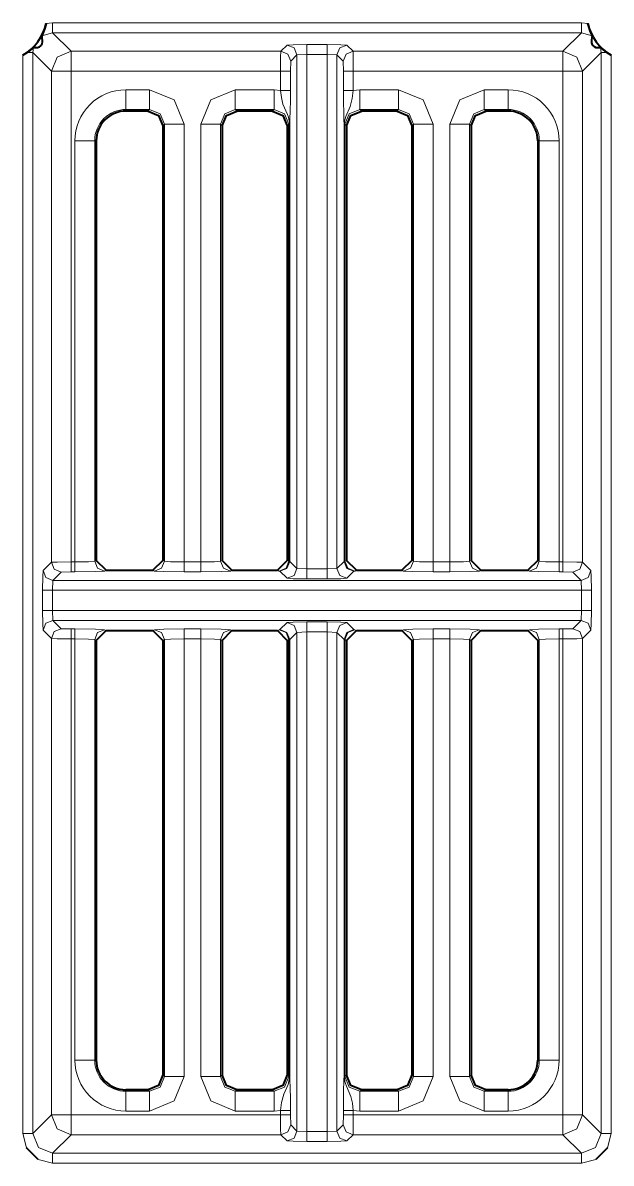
# Model space of a CAD drawing. Header units: millimetres. Extents: x 0 to 2941, y -405 to 1422.
# Drawn here: x 911.6 to 941.4, y 995 to 1052.7 of the extents above; entities that cross this region are included whole.
import ezdxf

# ---------------------------------------------------------------- set-up
doc = ezdxf.new("R2010")
doc.units = ezdxf.units.MM
doc.layers.add('FINE', color=9, linetype='Continuous')
doc.layers.add('OUTLINE', color=7, linetype='Continuous')

msp = doc.modelspace()

# ---------------------------------------------------------------- linework, layer by layer
at = {"layer": 'FINE', "lineweight": 9}
for p, q in [((913.079, 1052.678), (912.756, 1052.642)), ((939.854, 1052.678), (913.079, 1052.678)), ((940.177, 1052.642), (939.854, 1052.678)), ((912.54, 1052.02), (913.079, 1052.178)), ((939.854, 1052.178), (938.91, 1051.234)), ((939.854, 1052.178), (940.393, 1052.02)), ((912.08, 1051.178), (912.113, 1051.433)), ((912.08, 1051.178), (913.023, 1050.234)), ((924.636, 1051.234), (914.023, 1051.234)), ((924.951, 1051.549), (924.636, 1051.234)), ((926.977, 1051.575), (925.951, 1051.575)), ((939.91, 1050.234), (940.854, 1051.178)), ((940.821, 1051.433), (940.854, 1051.178)), ((940.854, 1051.178), (940.854, 996.453)), ((925.123, 1050.234), (925.136, 1050.734)), ((925.451, 1051.049), (925.951, 1051.075)), ((925.951, 1025.032), (925.951, 1051.075)), ((925.951, 1051.075), (926.977, 1051.075)), ((926.977, 1051.075), (926.977, 1025.032)), ((926.977, 1051.075), (927.476, 1051.049)), ((927.476, 1051.049), (927.792, 1050.734)), ((927.476, 1025.058), (927.476, 1051.049)), ((927.792, 1050.734), (927.804, 1050.234)), ((941.354, 996.453), (941.354, 1051.033)), ((913.023, 1050.234), (913.023, 1025.373)), ((914.023, 1025.386), (914.023, 1050.234)), ((914.023, 1050.234), (924.623, 1050.234)), ((924.623, 1050.234), (924.623, 1049.258)), ((925.123, 1049.258), (925.123, 1050.234)), ((927.804, 1050.234), (927.804, 1049.258)), ((928.304, 1050.234), (938.91, 1050.234)), ((928.304, 1049.258), (928.304, 1050.234)), ((938.91, 1050.234), (938.91, 1025.386)), ((939.91, 1025.373), (939.91, 1050.234)), ((917.996, 1049.288), (916.799, 1049.288)), ((924.296, 1049.288), (922.331, 1049.288)), ((924.623, 1049.258), (924.296, 1049.288)), ((928.631, 1049.288), (928.304, 1049.258)), ((930.596, 1049.288), (928.631, 1049.288)), ((936.135, 1049.288), (934.931, 1049.288)), ((916.799, 1048.208), (916.799, 1048.29)), ((916.799, 1048.29), (917.996, 1048.29)), ((917.996, 1048.29), (917.915, 1048.208)), ((922.331, 1048.29), (924.296, 1048.29)), ((922.413, 1048.208), (922.331, 1048.29)), ((924.296, 1048.29), (924.215, 1048.208)), ((928.713, 1048.208), (928.631, 1048.29)), ((928.631, 1048.29), (930.596, 1048.29)), ((930.596, 1048.29), (930.515, 1048.208)), ((935.013, 1048.208), (934.931, 1048.29)), ((934.931, 1048.29), (936.135, 1048.29)), ((936.135, 1048.29), (936.135, 1048.208)), ((918.664, 1047.459), (918.745, 1047.541)), ((918.745, 1047.541), (918.745, 1025.423)), ((919.743, 1025.386), (919.743, 1047.541)), ((920.584, 1047.541), (920.584, 1025.386)), ((924.964, 1047.459), (925.045, 1047.541)), ((925.045, 1047.541), (925.045, 1025.423)), ((925.077, 1047.541), (925.077, 1025.415)), ((925.094, 1025.415), (925.094, 1047.541)), ((927.833, 1047.541), (927.833, 1025.415)), ((927.85, 1025.415), (927.85, 1047.541)), ((927.882, 1047.541), (927.964, 1047.459)), ((927.882, 1025.423), (927.882, 1047.541)), ((932.344, 1025.386), (932.344, 1047.541)), ((933.184, 1047.541), (933.184, 1025.386)), ((934.182, 1047.541), (934.264, 1047.459)), ((934.182, 1025.423), (934.182, 1047.541)), ((937.635, 1046.709), (937.716, 1046.709)), ((937.716, 1046.709), (937.716, 1025.423)), ((938.715, 1025.386), (938.715, 1046.709)), ((913.023, 1025.373), (912.603, 1024.953)), ((915.299, 1025.464), (915.217, 1025.423)), ((918.745, 1025.423), (918.664, 1025.464)), ((920.584, 1025.386), (919.743, 1025.386)), ((921.664, 1025.464), (921.582, 1025.423)), ((925.045, 1025.423), (924.964, 1025.464)), ((925.077, 1025.415), (925.045, 1025.423)), ((925.451, 1025.058), (925.094, 1025.415)), ((927.833, 1025.415), (927.476, 1025.058)), ((927.882, 1025.423), (927.85, 1025.415)), ((927.964, 1025.464), (927.882, 1025.423)), ((931.345, 1025.423), (931.264, 1025.464)), ((933.184, 1025.386), (932.344, 1025.386)), ((934.264, 1025.464), (934.182, 1025.423)), ((937.716, 1025.423), (937.635, 1025.464)), ((938.91, 1025.386), (938.715, 1025.386)), ((940.33, 1024.953), (939.91, 1025.373)), ((914.023, 1024.886), (914.219, 1024.886)), ((915.717, 1024.923), (915.799, 1024.964)), ((918.164, 1024.964), (918.246, 1024.923)), ((919.743, 1024.886), (920.584, 1024.886)), ((922.082, 1024.923), (922.163, 1024.964)), ((924.464, 1024.964), (924.546, 1024.923)), ((924.546, 1024.923), (924.594, 1024.915)), ((924.594, 1024.915), (924.951, 1024.558)), ((927.476, 1025.058), (926.977, 1025.032)), ((927.976, 1024.558), (928.333, 1024.915)), ((928.333, 1024.915), (928.382, 1024.923)), ((928.382, 1024.923), (928.464, 1024.964)), ((932.344, 1024.886), (933.184, 1024.886)), ((934.681, 1024.923), (934.763, 1024.964)), ((937.135, 1024.964), (937.217, 1024.923)), ((938.715, 1024.886), (938.91, 1024.886)), ((938.91, 1024.886), (939.41, 1024.873)), ((939.41, 1024.873), (939.83, 1024.453)), ((913.078, 1023.953), (913.103, 1024.453)), ((939.83, 1024.453), (913.103, 1024.453)), ((925.951, 1024.532), (926.977, 1024.532)), ((939.83, 1024.453), (939.856, 1023.953)), ((912.578, 1023.953), (912.578, 1022.927)), ((913.078, 1022.927), (913.078, 1023.953)), ((913.078, 1023.953), (939.856, 1023.953)), ((939.856, 1023.953), (939.856, 1022.927)), ((940.355, 1022.927), (940.355, 1023.953)), ((939.856, 1022.927), (913.078, 1022.927)), ((913.103, 1022.428), (913.078, 1022.927)), ((939.856, 1022.927), (939.83, 1022.428)), ((913.103, 1022.428), (939.83, 1022.428)), ((913.523, 1022.008), (913.103, 1022.428)), ((924.951, 1022.323), (924.594, 1021.966)), ((926.977, 1022.348), (925.951, 1022.348)), ((928.333, 1021.966), (927.976, 1022.323)), ((939.83, 1022.428), (939.41, 1022.008)), ((914.023, 1021.995), (913.523, 1022.008)), ((914.219, 1021.995), (914.023, 1021.995)), ((915.799, 1021.917), (915.717, 1021.958)), ((918.246, 1021.958), (918.164, 1021.917)), ((920.584, 1021.995), (919.743, 1021.995)), ((922.163, 1021.917), (922.082, 1021.958)), ((924.546, 1021.958), (924.464, 1021.917)), ((924.594, 1021.966), (924.546, 1021.958)), ((925.451, 1021.823), (925.951, 1021.849)), ((925.951, 996.556), (925.951, 1021.849)), ((926.977, 1021.849), (926.977, 996.556)), ((927.476, 996.582), (927.476, 1021.823)), ((927.476, 1021.823), (927.833, 1021.466)), ((928.382, 1021.958), (928.333, 1021.966)), ((928.464, 1021.917), (928.382, 1021.958)), ((930.846, 1021.958), (930.764, 1021.917)), ((933.184, 1021.995), (932.344, 1021.995)), ((934.763, 1021.917), (934.681, 1021.958)), ((937.217, 1021.958), (937.135, 1021.917)), ((938.91, 1021.995), (938.715, 1021.995)), ((939.41, 1022.008), (938.91, 1021.995)), ((939.91, 1021.508), (940.33, 1021.928)), ((914.023, 1021.495), (914.219, 1021.495)), ((914.023, 997.397), (914.023, 1021.495)), ((915.217, 1000.172), (915.217, 1021.458)), ((915.217, 1021.458), (915.299, 1021.417)), ((919.743, 999.34), (919.743, 1021.495)), ((924.964, 1021.417), (925.045, 1021.458)), ((925.045, 1021.458), (925.077, 1021.466)), ((925.045, 1021.458), (925.045, 999.34)), ((925.077, 1021.466), (925.077, 999.34)), ((925.094, 999.34), (925.094, 1021.466)), ((927.833, 1021.466), (927.833, 999.34)), ((927.85, 999.34), (927.85, 1021.466)), ((927.85, 1021.466), (927.882, 1021.458)), ((927.882, 999.34), (927.882, 1021.458)), ((927.882, 1021.458), (927.964, 1021.417)), ((932.344, 1021.495), (933.184, 1021.495)), ((932.344, 999.34), (932.344, 1021.495)), ((933.184, 1021.495), (933.184, 999.34)), ((934.182, 999.34), (934.182, 1021.458)), ((934.182, 1021.458), (934.264, 1021.417)), ((937.635, 1021.417), (937.716, 1021.458)), ((938.715, 1000.172), (938.715, 1021.495)), ((938.715, 1021.495), (938.91, 1021.495)), ((938.91, 1021.495), (938.91, 997.397)), ((939.91, 997.397), (939.91, 1021.508)), ((915.299, 1000.172), (915.217, 1000.172)), ((918.745, 999.34), (918.664, 999.421)), ((925.045, 999.34), (924.964, 999.421)), ((927.964, 999.421), (927.882, 999.34)), ((931.345, 999.34), (931.264, 999.421)), ((934.264, 999.421), (934.182, 999.34)), ((916.799, 998.591), (916.799, 998.672)), ((917.915, 998.672), (917.996, 998.591)), ((922.331, 998.591), (922.413, 998.672)), ((924.215, 998.672), (924.296, 998.591)), ((930.515, 998.672), (930.596, 998.591)), ((934.931, 998.591), (935.013, 998.672)), ((936.135, 998.672), (936.135, 998.591)), ((917.996, 998.591), (916.799, 998.591)), ((924.296, 998.591), (922.331, 998.591)), ((936.135, 998.591), (934.931, 998.591)), ((916.799, 997.592), (917.996, 997.592)), ((922.331, 997.592), (924.296, 997.592)), ((924.296, 997.592), (924.623, 997.623)), ((924.623, 997.623), (924.623, 997.397)), ((925.123, 997.397), (925.123, 997.623)), ((928.304, 997.397), (928.304, 997.623)), ((928.304, 997.623), (928.631, 997.592)), ((928.631, 997.592), (930.596, 997.592)), ((934.931, 997.592), (936.135, 997.592)), ((924.623, 997.397), (914.023, 997.397)), ((925.136, 996.897), (925.123, 997.397)), ((925.451, 996.582), (925.136, 996.897)), ((927.792, 996.897), (927.476, 996.582)), ((938.91, 997.397), (928.304, 997.397)), ((940.854, 996.453), (939.91, 997.397)), ((913.079, 995.453), (914.023, 996.397)), ((914.023, 996.397), (924.636, 996.397)), ((924.636, 996.397), (924.951, 996.082)), ((925.951, 996.556), (925.451, 996.582)), ((926.977, 996.556), (925.951, 996.556)), ((927.476, 996.582), (926.977, 996.556)), ((928.291, 996.397), (938.91, 996.397)), ((938.91, 996.397), (939.854, 995.453)), ((941.165, 995.726), (941.354, 996.453)), ((925.951, 996.057), (926.977, 996.057)), ((939.854, 995.453), (913.079, 995.453)), ((912.352, 995.141), (913.079, 994.954)), ((913.079, 994.954), (939.854, 994.954)), ((939.854, 994.954), (940.581, 995.141))]:
    msp.add_line(p, q, dxfattribs=at)
for points in [[(913.079, 1052.678), (913.079, 1052.329), (913.079, 1052.178)], [(939.854, 1052.678), (939.854, 1052.329), (939.854, 1052.178)], [(914.023, 1051.234), (913.079, 1052.178), (939.854, 1052.178)], [(912.08, 1051.178), (912.001, 1051.178), (911.802, 1051.178)], [(913.023, 997.397), (912.08, 996.453), (912.08, 1051.178)], [(914.023, 1051.234), (913.316, 1050.941), (913.023, 1050.234)], [(914.023, 1051.234), (914.023, 1050.932), (914.023, 1050.234)], [(924.636, 1051.234), (924.627, 1050.932), (924.623, 1050.234)], [(924.636, 1051.234), (924.989, 1051.087), (925.136, 1050.734)], [(925.951, 1051.575), (925.253, 1051.567), (924.951, 1051.549)], [(924.951, 1051.549), (925.304, 1051.403), (925.451, 1051.049)], [(925.951, 1051.575), (925.951, 1051.424), (925.951, 1051.075)], [(926.977, 1051.575), (926.977, 1051.424), (926.977, 1051.075)], [(927.976, 1051.549), (927.674, 1051.567), (926.977, 1051.575)], [(927.976, 1051.549), (927.623, 1051.403), (927.476, 1051.049)], [(928.291, 1051.234), (927.938, 1051.087), (927.792, 1050.734)], [(938.91, 1051.234), (928.291, 1051.234), (927.976, 1051.549)], [(928.304, 1050.234), (928.3, 1050.932), (928.291, 1051.234)], [(938.91, 1051.234), (938.91, 1050.932), (938.91, 1050.234)], [(939.91, 1050.234), (939.617, 1050.941), (938.91, 1051.234)], [(941.131, 1051.178), (940.932, 1051.178), (940.854, 1051.178)], [(911.58, 1051.033), (911.58, 996.453), (911.768, 995.726)], [(925.136, 1050.734), (925.451, 1051.049), (925.451, 1025.058)], [(914.023, 1050.234), (913.325, 1050.234), (913.023, 1050.234)], [(924.623, 1050.234), (924.972, 1050.234), (925.123, 1050.234)], [(928.304, 1050.234), (927.955, 1050.234), (927.804, 1050.234)], [(939.91, 1050.234), (939.608, 1050.234), (938.91, 1050.234)], [(916.799, 1048.29), (916.799, 1048.6), (916.799, 1049.288)], [(917.996, 1048.29), (917.996, 1048.6), (917.996, 1049.288)], [(919.743, 1047.541), (919.232, 1048.777), (917.996, 1049.288)], [(922.331, 1049.288), (921.095, 1048.777), (920.584, 1047.541)], [(922.331, 1048.29), (922.331, 1048.6), (922.331, 1049.288)], [(924.296, 1048.29), (924.296, 1048.6), (924.296, 1049.288)], [(924.623, 1049.258), (924.972, 1049.258), (925.123, 1049.258)], [(924.623, 1049.258), (924.666, 1048.894), (924.744, 1048.551), (924.969, 1048.033), (925.02, 1047.896), (925.049, 1047.789), (925.072, 1047.644), (925.076, 1047.574), (925.077, 1047.541)], [(925.094, 1047.541), (925.094, 1047.553), (925.094, 1047.581), (925.095, 1047.64), (925.097, 1047.689), (925.099, 1047.763), (925.114, 1048.257), (925.12, 1048.728), (925.123, 1049.258)], [(928.304, 1049.258), (927.955, 1049.258), (927.804, 1049.258)], [(927.804, 1049.258), (927.807, 1048.666), (927.817, 1048.118), (927.83, 1047.71), (927.833, 1047.602), (927.833, 1047.568), (927.833, 1047.541)], [(927.85, 1047.541), (927.852, 1047.611), (927.861, 1047.698), (927.921, 1047.937), (928.143, 1048.437), (928.254, 1048.851), (928.304, 1049.258)], [(928.631, 1048.29), (928.631, 1048.6), (928.631, 1049.288)], [(930.596, 1048.29), (930.596, 1048.6), (930.596, 1049.288)], [(932.344, 1047.541), (931.832, 1048.777), (930.596, 1049.288)], [(934.931, 1049.288), (933.695, 1048.777), (933.184, 1047.541)], [(934.931, 1049.288), (934.931, 1048.6), (934.931, 1048.29)], [(936.135, 1049.288), (936.135, 1048.6), (936.135, 1048.29)], [(917.996, 1048.29), (918.527, 1048.072), (918.745, 1047.541)], [(921.582, 1047.541), (921.8, 1048.072), (922.331, 1048.29)], [(924.296, 1048.29), (924.827, 1048.072), (925.045, 1047.541)], [(927.882, 1047.541), (928.1, 1048.072), (928.631, 1048.29)], [(930.596, 1048.29), (931.127, 1048.072), (931.345, 1047.541)], [(934.182, 1047.541), (934.4, 1048.072), (934.931, 1048.29)], [(919.743, 1047.541), (919.055, 1047.541), (918.745, 1047.541)], [(921.582, 1047.541), (921.272, 1047.541), (920.584, 1047.541)], [(921.582, 1025.423), (921.582, 1047.541), (921.664, 1047.459)], [(925.077, 1047.541), (925.056, 1047.541), (925.045, 1047.541)], [(925.077, 1047.541), (925.089, 1047.541), (925.094, 1047.541)], [(927.85, 1047.541), (927.838, 1047.541), (927.833, 1047.541)], [(927.882, 1047.541), (927.871, 1047.541), (927.85, 1047.541)], [(931.264, 1047.459), (931.345, 1047.541), (931.345, 1025.423)], [(932.344, 1047.541), (931.655, 1047.541), (931.345, 1047.541)], [(933.184, 1047.541), (933.872, 1047.541), (934.182, 1047.541)], [(914.219, 1046.709), (914.219, 1025.386), (914.023, 1025.386)], [(915.217, 1046.709), (914.907, 1046.709), (914.219, 1046.709)], [(915.217, 1025.423), (915.217, 1046.709), (915.299, 1046.709)], [(937.716, 1046.709), (938.026, 1046.709), (938.715, 1046.709)], [(914.023, 1025.386), (913.325, 1025.382), (913.023, 1025.373)], [(913.523, 1024.873), (913.17, 1025.02), (913.023, 1025.373)], [(914.023, 1024.886), (914.023, 1025.037), (914.023, 1025.386)], [(915.217, 1025.423), (914.907, 1025.396), (914.219, 1025.386)], [(914.219, 1025.386), (914.219, 1025.037), (914.219, 1024.886)], [(915.217, 1025.423), (915.364, 1025.07), (915.717, 1024.923)], [(918.246, 1024.923), (918.598, 1025.07), (918.745, 1025.423)], [(919.743, 1025.386), (919.055, 1025.396), (918.745, 1025.423)], [(919.743, 1024.886), (919.743, 1025.037), (919.743, 1025.386)], [(921.582, 1025.423), (921.272, 1025.396), (920.584, 1025.386)], [(920.584, 1025.386), (920.584, 1025.037), (920.584, 1024.886)], [(921.582, 1025.423), (921.729, 1025.07), (922.082, 1024.923)], [(925.045, 1025.423), (924.898, 1025.07), (924.546, 1024.923)], [(925.077, 1025.415), (924.934, 1025.063), (924.594, 1024.915)], [(925.094, 1025.415), (924.947, 1025.062), (924.594, 1024.915)], [(925.094, 1025.415), (925.089, 1025.415), (925.077, 1025.415)], [(927.833, 1025.415), (927.98, 1025.062), (928.333, 1024.915)], [(927.85, 1025.415), (927.838, 1025.415), (927.833, 1025.415)], [(927.85, 1025.415), (927.993, 1025.063), (928.333, 1024.915)], [(927.882, 1025.423), (928.029, 1025.07), (928.382, 1024.923)], [(930.846, 1024.923), (931.198, 1025.07), (931.345, 1025.423)], [(932.344, 1025.386), (931.655, 1025.396), (931.345, 1025.423)], [(932.344, 1024.886), (932.344, 1025.037), (932.344, 1025.386)], [(934.182, 1025.423), (933.872, 1025.396), (933.184, 1025.386)], [(933.184, 1024.886), (933.184, 1025.037), (933.184, 1025.386)], [(934.182, 1025.423), (934.329, 1025.07), (934.681, 1024.923)], [(937.217, 1024.923), (937.569, 1025.07), (937.716, 1025.423)], [(938.715, 1025.386), (938.026, 1025.396), (937.716, 1025.423)], [(938.715, 1024.886), (938.715, 1025.037), (938.715, 1025.386)], [(938.91, 1024.886), (938.91, 1025.037), (938.91, 1025.386)], [(939.91, 1025.373), (939.608, 1025.382), (938.91, 1025.386)], [(939.41, 1024.873), (939.763, 1025.02), (939.91, 1025.373)], [(912.603, 1024.953), (912.585, 1024.651), (912.578, 1023.953)], [(913.103, 1024.453), (912.75, 1024.599), (912.603, 1024.953)], [(913.103, 1024.453), (913.523, 1024.873), (914.023, 1024.886)], [(914.219, 1024.886), (915.251, 1024.897), (915.717, 1024.923)], [(918.246, 1024.923), (918.711, 1024.897), (919.743, 1024.886)], [(920.584, 1024.886), (921.616, 1024.897), (922.082, 1024.923)], [(925.451, 1025.058), (925.304, 1024.704), (924.951, 1024.558)], [(926.977, 1025.032), (925.951, 1025.032), (925.451, 1025.058)], [(925.951, 1025.032), (925.951, 1024.683), (925.951, 1024.532)], [(926.977, 1025.032), (926.977, 1024.683), (926.977, 1024.532)], [(927.476, 1025.058), (927.623, 1024.704), (927.976, 1024.558)], [(930.764, 1024.964), (930.846, 1024.923), (931.311, 1024.897), (932.344, 1024.886)], [(933.184, 1024.886), (934.216, 1024.897), (934.681, 1024.923)], [(937.217, 1024.923), (937.682, 1024.897), (938.715, 1024.886)], [(939.83, 1024.453), (940.183, 1024.599), (940.33, 1024.953)], [(940.355, 1023.953), (940.348, 1024.651), (940.33, 1024.953)], [(924.951, 1024.558), (925.253, 1024.54), (925.951, 1024.532)], [(926.977, 1024.532), (927.674, 1024.54), (927.976, 1024.558)], [(913.078, 1023.953), (912.729, 1023.953), (912.578, 1023.953)], [(939.856, 1023.953), (940.204, 1023.953), (940.355, 1023.953)], [(913.078, 1022.927), (912.729, 1022.927), (912.578, 1022.927)], [(912.578, 1022.927), (912.585, 1022.23), (912.603, 1021.928)], [(939.856, 1022.927), (940.204, 1022.927), (940.355, 1022.927)], [(940.33, 1021.928), (940.348, 1022.23), (940.355, 1022.927)], [(913.103, 1022.428), (912.75, 1022.281), (912.603, 1021.928)], [(925.951, 1022.348), (925.253, 1022.341), (924.951, 1022.323)], [(924.951, 1022.323), (925.304, 1022.177), (925.451, 1021.823)], [(925.951, 1022.348), (925.951, 1022.197), (925.951, 1021.849)], [(926.977, 1022.348), (926.977, 1022.197), (926.977, 1021.849)], [(927.976, 1022.323), (927.674, 1022.341), (926.977, 1022.348)], [(927.976, 1022.323), (927.623, 1022.177), (927.476, 1021.823)], [(939.83, 1022.428), (940.183, 1022.281), (940.33, 1021.928)], [(912.603, 1021.928), (913.023, 1021.508), (913.023, 997.397)], [(913.523, 1022.008), (913.17, 1021.861), (913.023, 1021.508)], [(914.023, 1021.995), (914.023, 1021.844), (914.023, 1021.495)], [(914.219, 1021.995), (914.219, 1021.844), (914.219, 1021.495)], [(915.717, 1021.958), (915.251, 1021.984), (914.219, 1021.995)], [(915.717, 1021.958), (915.364, 1021.811), (915.217, 1021.458)], [(919.743, 1021.995), (918.711, 1021.984), (918.246, 1021.958)], [(918.745, 1021.458), (918.598, 1021.811), (918.246, 1021.958)], [(919.743, 1021.495), (919.743, 1021.844), (919.743, 1021.995)], [(920.584, 1021.995), (920.584, 1021.844), (920.584, 1021.495)], [(922.082, 1021.958), (921.616, 1021.984), (920.584, 1021.995)], [(922.082, 1021.958), (921.729, 1021.811), (921.582, 1021.458)], [(924.546, 1021.958), (924.898, 1021.811), (925.045, 1021.458)], [(924.594, 1021.966), (924.947, 1021.819), (925.094, 1021.466)], [(924.594, 1021.966), (924.934, 1021.818), (925.077, 1021.466)], [(925.094, 1021.466), (925.451, 1021.823), (925.451, 996.582)], [(925.951, 1021.849), (926.977, 1021.849), (927.476, 1021.823)], [(928.333, 1021.966), (927.98, 1021.819), (927.833, 1021.466)], [(928.333, 1021.966), (927.993, 1021.818), (927.85, 1021.466)], [(928.382, 1021.958), (928.029, 1021.811), (927.882, 1021.458)], [(932.344, 1021.995), (931.311, 1021.984), (930.846, 1021.958)], [(931.345, 1021.458), (931.198, 1021.811), (930.846, 1021.958)], [(932.344, 1021.995), (932.344, 1021.844), (932.344, 1021.495)], [(933.184, 1021.995), (933.184, 1021.844), (933.184, 1021.495)], [(934.681, 1021.958), (934.216, 1021.984), (933.184, 1021.995)], [(934.681, 1021.958), (934.329, 1021.811), (934.182, 1021.458)], [(938.715, 1021.995), (937.682, 1021.984), (937.217, 1021.958)], [(937.716, 1021.458), (937.569, 1021.811), (937.217, 1021.958)], [(938.715, 1021.495), (938.715, 1021.844), (938.715, 1021.995)], [(938.91, 1021.995), (938.91, 1021.844), (938.91, 1021.495)], [(939.41, 1022.008), (939.763, 1021.861), (939.91, 1021.508)], [(913.023, 1021.508), (913.325, 1021.499), (914.023, 1021.495)], [(914.219, 1021.495), (914.907, 1021.484), (915.217, 1021.458)], [(918.664, 1021.417), (918.745, 1021.458), (918.745, 999.34)], [(918.745, 1021.458), (919.055, 1021.484), (919.743, 1021.495)], [(919.743, 1021.495), (920.584, 1021.495), (920.584, 999.34)], [(920.584, 1021.495), (921.272, 1021.484), (921.582, 1021.458)], [(921.664, 999.421), (921.582, 999.34), (921.582, 1021.458), (921.664, 1021.417)], [(925.077, 1021.466), (925.089, 1021.466), (925.094, 1021.466)], [(927.833, 1021.466), (927.838, 1021.466), (927.85, 1021.466)], [(931.264, 1021.417), (931.345, 1021.458), (931.345, 999.34)], [(931.345, 1021.458), (931.655, 1021.484), (932.344, 1021.495)], [(933.184, 1021.495), (933.872, 1021.484), (934.182, 1021.458)], [(937.716, 1021.458), (937.716, 1000.172), (937.635, 1000.172)], [(937.716, 1021.458), (938.026, 1021.484), (938.715, 1021.495)], [(938.91, 1021.495), (939.608, 1021.499), (939.91, 1021.508)], [(915.217, 1000.172), (914.907, 1000.172), (914.219, 1000.172)], [(937.716, 1000.172), (938.026, 1000.172), (938.715, 1000.172)], [(918.745, 999.34), (918.527, 998.809), (917.996, 998.591)], [(917.996, 997.592), (919.232, 998.104), (919.743, 999.34)], [(919.743, 999.34), (919.055, 999.34), (918.745, 999.34)], [(921.582, 999.34), (921.272, 999.34), (920.584, 999.34)], [(920.584, 999.34), (921.095, 998.104), (922.331, 997.592)], [(922.331, 998.591), (921.8, 998.809), (921.582, 999.34)], [(925.077, 999.34), (925.056, 999.34), (925.045, 999.34), (924.827, 998.809), (924.296, 998.591)], [(925.077, 999.34), (925.075, 999.27), (925.066, 999.183), (925.006, 998.944), (924.784, 998.443), (924.673, 998.03), (924.623, 997.623)], [(925.077, 999.34), (925.089, 999.34), (925.094, 999.34)], [(925.123, 997.623), (925.12, 998.215), (925.11, 998.763), (925.097, 999.171), (925.094, 999.279), (925.094, 999.313), (925.094, 999.34)], [(927.833, 999.34), (927.833, 999.327), (927.833, 999.3), (927.832, 999.241), (927.83, 999.192), (927.828, 999.117), (927.813, 998.624), (927.807, 998.153), (927.804, 997.623)], [(927.85, 999.34), (927.838, 999.34), (927.833, 999.34)], [(927.882, 999.34), (927.871, 999.34), (927.85, 999.34)], [(928.304, 997.623), (928.261, 997.987), (928.183, 998.33), (927.958, 998.848), (927.907, 998.985), (927.878, 999.091), (927.855, 999.237), (927.851, 999.307), (927.85, 999.34)], [(928.631, 998.591), (928.1, 998.809), (927.882, 999.34)], [(931.345, 999.34), (931.127, 998.809), (930.596, 998.591)], [(930.596, 997.592), (931.832, 998.104), (932.344, 999.34)], [(932.344, 999.34), (931.655, 999.34), (931.345, 999.34)], [(933.184, 999.34), (933.872, 999.34), (934.182, 999.34)], [(933.184, 999.34), (933.695, 998.104), (934.931, 997.592)], [(934.931, 998.591), (934.4, 998.809), (934.182, 999.34)], [(930.596, 998.591), (928.631, 998.591), (928.713, 998.672)], [(916.799, 997.592), (916.799, 998.281), (916.799, 998.591)], [(917.996, 997.592), (917.996, 998.281), (917.996, 998.591)], [(922.331, 997.592), (922.331, 998.281), (922.331, 998.591)], [(924.296, 997.592), (924.296, 998.281), (924.296, 998.591)], [(928.631, 997.592), (928.631, 998.281), (928.631, 998.591)], [(930.596, 997.592), (930.596, 998.281), (930.596, 998.591)], [(934.931, 998.591), (934.931, 998.281), (934.931, 997.592)], [(936.135, 998.591), (936.135, 998.281), (936.135, 997.592)], [(924.623, 997.623), (924.972, 997.623), (925.123, 997.623)], [(927.804, 997.623), (927.804, 997.397), (927.792, 996.897)], [(928.304, 997.623), (927.955, 997.623), (927.804, 997.623)], [(914.023, 997.397), (913.325, 997.397), (913.023, 997.397)], [(913.023, 997.397), (913.316, 996.69), (914.023, 996.397)], [(914.023, 997.397), (914.023, 996.699), (914.023, 996.397)], [(924.623, 997.397), (924.972, 997.397), (925.123, 997.397)], [(924.623, 997.397), (924.627, 996.699), (924.636, 996.397)], [(924.636, 996.397), (924.989, 996.543), (925.136, 996.897)], [(928.291, 996.397), (927.938, 996.543), (927.792, 996.897)], [(928.304, 997.397), (927.955, 997.397), (927.804, 997.397)], [(928.291, 996.397), (928.3, 996.699), (928.304, 997.397)], [(938.91, 997.397), (938.91, 996.699), (938.91, 996.397)], [(939.91, 997.397), (939.608, 997.397), (938.91, 997.397)], [(938.91, 996.397), (939.617, 996.69), (939.91, 997.397)], [(912.08, 996.453), (911.929, 996.453), (911.58, 996.453)], [(913.079, 995.453), (912.372, 995.746), (912.08, 996.453)], [(924.951, 996.082), (925.304, 996.228), (925.451, 996.582)], [(925.951, 996.057), (925.951, 996.207), (925.951, 996.556)], [(926.977, 996.057), (926.977, 996.207), (926.977, 996.556)], [(926.977, 996.057), (927.674, 996.064), (927.976, 996.082), (928.291, 996.397)], [(927.976, 996.082), (927.623, 996.228), (927.476, 996.582)], [(940.854, 996.453), (940.561, 995.746), (939.854, 995.453)], [(941.354, 996.453), (941.005, 996.453), (940.854, 996.453)], [(924.951, 996.082), (925.253, 996.064), (925.951, 996.057)], [(913.079, 995.453), (913.079, 995.303), (913.079, 994.954)], [(939.854, 995.453), (939.854, 995.303), (939.854, 994.954)]]:
    msp.add_lwpolyline(points, dxfattribs=at)
for points in [[(916.799, 1049.289, 0.414223), (914.219, 1046.709)], [(938.715, 1046.709, 0.414214), (936.135, 1049.289)], [(916.799, 1048.29, 0.414214), (915.217, 1046.709)], [(937.716, 1046.709, 0.41423), (936.135, 1048.29)], [(914.219, 1021.495), (914.219, 1000.172, 0.414223), (916.799, 997.593)], [(915.217, 1000.172, 0.414214), (916.799, 998.591)], [(936.135, 998.591, 0.414198), (937.716, 1000.172)], [(936.135, 997.593, 0.414194), (938.715, 1000.172)]]:
    msp.add_lwpolyline(points, format="xyb", dxfattribs=at)
at = {"layer": 'OUTLINE', "lineweight": 40}
for p, q in [((911.802, 1051.178), (911.58, 1051.033)), ((941.354, 1051.033), (941.131, 1051.178)), ((917.915, 1048.208), (916.799, 1048.208)), ((924.215, 1048.208), (922.413, 1048.208)), ((930.515, 1048.208), (928.713, 1048.208)), ((936.135, 1048.208), (935.013, 1048.208)), ((918.664, 1047.459), (918.664, 1025.464)), ((921.664, 1047.459), (921.664, 1025.464)), ((924.964, 1047.459), (924.964, 1025.464)), ((927.964, 1047.459), (927.964, 1025.464)), ((931.264, 1047.459), (931.264, 1025.464)), ((934.264, 1047.459), (934.264, 1025.464)), ((915.299, 1046.709), (915.299, 1025.464)), ((915.799, 1024.964), (915.299, 1025.464)), ((918.664, 1025.464), (918.164, 1024.964)), ((922.163, 1024.964), (921.664, 1025.464)), ((924.964, 1025.464), (924.464, 1024.964)), ((928.464, 1024.964), (927.964, 1025.464)), ((931.264, 1025.464), (930.764, 1024.964)), ((934.763, 1024.964), (934.264, 1025.464)), ((915.799, 1024.964), (918.164, 1024.964)), ((922.163, 1024.964), (924.464, 1024.964)), ((928.464, 1024.964), (930.764, 1024.964)), ((934.763, 1024.964), (937.135, 1024.964)), ((915.299, 1021.417), (915.799, 1021.917)), ((921.664, 1021.417), (922.163, 1021.917)), ((922.163, 1021.917), (924.464, 1021.917)), ((924.464, 1021.917), (924.964, 1021.417)), ((927.964, 1021.417), (928.464, 1021.917)), ((934.264, 1021.417), (934.763, 1021.917)), ((915.299, 1021.417), (915.299, 1000.172)), ((918.664, 1021.417), (918.664, 999.421)), ((921.664, 1021.417), (921.664, 999.421)), ((924.964, 1021.417), (924.964, 999.421)), ((927.964, 1021.417), (927.964, 999.421)), ((934.264, 1021.417), (934.264, 999.421)), ((937.635, 1021.417), (937.635, 1000.172)), ((917.915, 998.672), (916.799, 998.672)), ((912.352, 995.141), (911.768, 995.726)), ((941.165, 995.726), (940.581, 995.141))]:
    msp.add_line(p, q, dxfattribs=at)
for points in [[(911.58, 1051.033, 0.207815), (912.756, 1052.642)], [(940.177, 1052.642, 0.207918), (941.353, 1051.033)], [(916.799, 1048.209, 0.41423), (915.299, 1046.709)], [(937.635, 1046.709, 0.414214), (936.135, 1048.209)], [(915.299, 1000.172, 0.414197), (916.799, 998.672)], [(936.135, 998.672, 0.414214), (937.635, 1000.172)]]:
    msp.add_lwpolyline(points, format="xyb", dxfattribs=at)
for points in [[(912.756, 1052.642), (912.69, 1052.401), (912.624, 1052.217), (912.568, 1052.085), (912.546, 1052.036), (912.54, 1052.02)], [(940.393, 1052.02), (940.386, 1052.039), (940.357, 1052.104), (940.289, 1052.27), (940.217, 1052.488), (940.177, 1052.642)], [(912.113, 1051.433), (912.178, 1051.425), (912.324, 1051.431), (912.418, 1051.46), (912.495, 1051.515), (912.507, 1051.528), (912.512, 1051.535), (912.514, 1051.537), (912.516, 1051.54), (912.518, 1051.542), (912.52, 1051.545), (912.522, 1051.549), (912.528, 1051.556), (912.539, 1051.576), (912.558, 1051.618), (912.579, 1051.717), (912.553, 1051.971), (912.54, 1052.02)], [(940.393, 1052.02), (940.374, 1051.946), (940.352, 1051.776), (940.362, 1051.665), (940.397, 1051.57), (940.407, 1051.555), (940.411, 1051.548), (940.413, 1051.545), (940.415, 1051.543), (940.417, 1051.54), (940.418, 1051.538), (940.42, 1051.536), (940.423, 1051.532), (940.431, 1051.523), (940.448, 1051.505), (940.488, 1051.475), (940.585, 1051.436), (940.82, 1051.433)], [(912.113, 1051.433), (912.097, 1051.421), (912.046, 1051.375), (911.912, 1051.261), (911.802, 1051.178)], [(941.131, 1051.178), (940.96, 1051.312), (940.869, 1051.391), (940.832, 1051.425), (940.821, 1051.433)], [(917.915, 1048.208), (918.444, 1047.989), (918.664, 1047.459)], [(921.664, 1047.459), (921.883, 1047.989), (922.413, 1048.208)], [(924.215, 1048.208), (924.744, 1047.989), (924.964, 1047.459)], [(927.964, 1047.459), (928.183, 1047.989), (928.713, 1048.208)], [(930.515, 1048.208), (931.044, 1047.989), (931.264, 1047.459)], [(934.264, 1047.459), (934.483, 1047.989), (935.013, 1048.208)], [(937.635, 1046.709), (937.635, 1025.464), (937.135, 1024.964)], [(915.799, 1021.917), (918.164, 1021.917), (918.664, 1021.417)], [(928.464, 1021.917), (930.764, 1021.917), (931.264, 1021.417)], [(934.763, 1021.917), (937.135, 1021.917), (937.635, 1021.417)], [(931.264, 1021.417), (931.264, 999.421), (931.044, 998.892), (930.515, 998.672)], [(918.664, 999.421), (918.444, 998.892), (917.915, 998.672)], [(924.215, 998.672), (922.413, 998.672), (921.883, 998.892), (921.664, 999.421)], [(924.964, 999.421), (924.744, 998.892), (924.215, 998.672)], [(930.515, 998.672), (928.713, 998.672), (928.183, 998.892), (927.964, 999.421)], [(936.135, 998.672), (935.013, 998.672), (934.483, 998.892), (934.264, 999.421)]]:
    msp.add_lwpolyline(points, dxfattribs=at)

doc.saveas('drawing.dxf')
